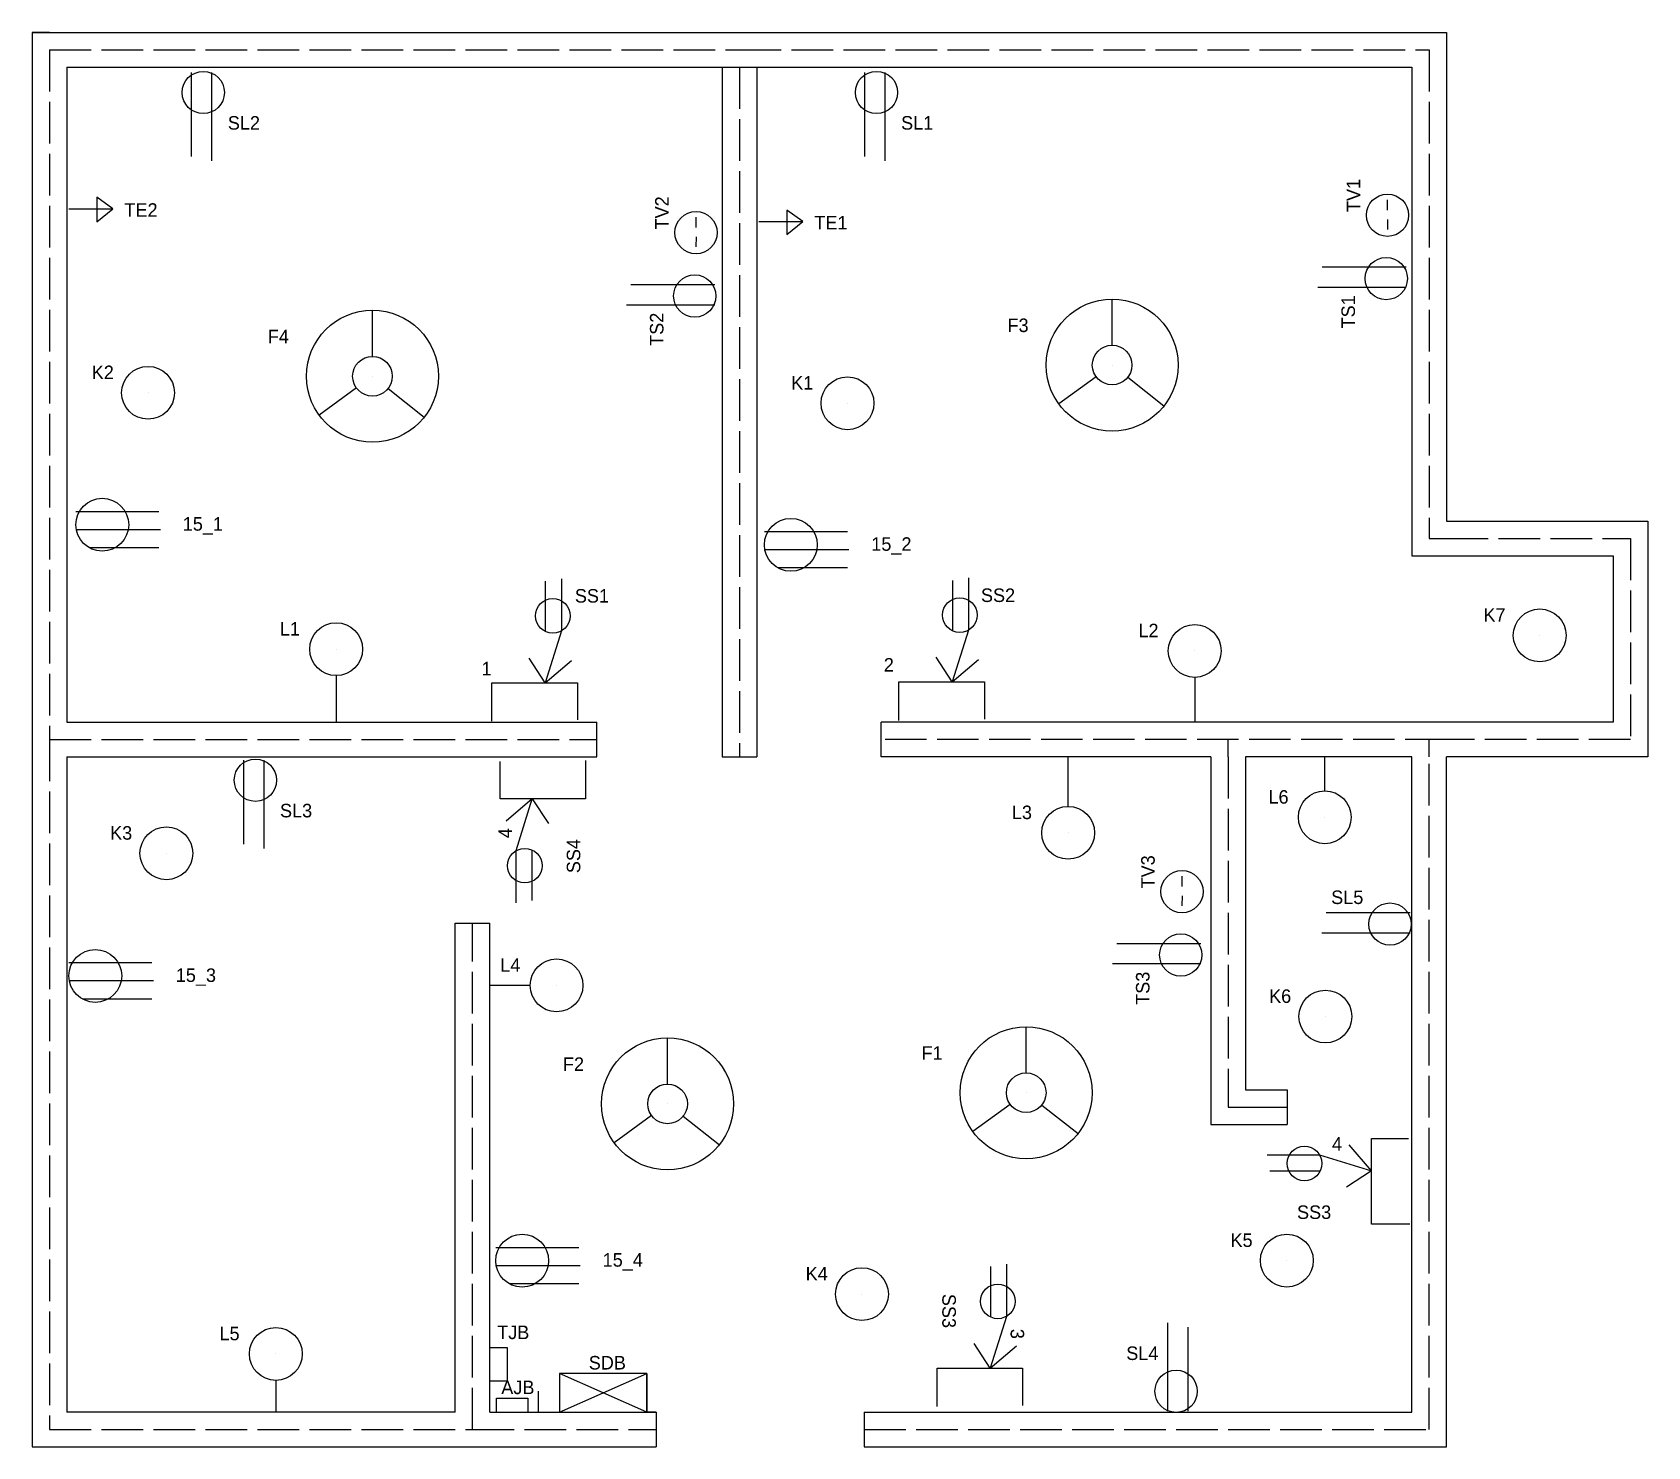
# Model space of a CAD drawing. Header units: inches. Extents: x 24 to 490, y 12 to 420.
import ezdxf

# ---------------------------------------------------------------- set-up
doc = ezdxf.new("R2010")
doc.units = ezdxf.units.IN
doc.header["$MEASUREMENT"] = 0
doc.linetypes.add('ACAD_ISO02W100', pattern=[15, 12, -3])

msp = doc.modelspace()

# ---------------------------------------------------------------- linework, layer by layer
for p, q in [((23.64, 420.08), (28.64, 420.08)), ((23.64, 420.02), (227.64, 420.02)), ((23.64, 420.02), (23.64, 216.02)), ((227.64, 420.02), (431.64, 420.02)), ((227.64, 420.02), (431.64, 420.02)), ((431.64, 420.02), (431.64, 279.02)), ((431.64, 420.02), (431.64, 279.02)), ((33.64, 410.02), (227.64, 410.02)), ((33.64, 410.02), (33.64, 221.02)), ((69.61, 384.27), (69.61, 408.5)), ((75.46, 383.02), (75.46, 408.5)), ((222.64, 410.02), (222.64, 211.02)), ((227.64, 410.02), (421.64, 410.02)), ((232.64, 410.02), (232.64, 211.02)), ((232.64, 410.02), (232.64, 211.02)), ((263.83, 384.27), (263.83, 408.5)), ((269.68, 383.02), (269.68, 408.5)), ((421.64, 410.02), (421.64, 279.02)), ((34.17, 369.19), (46.91, 369.19)), ((46.91, 369.19), (42.28, 372.48)), ((42.28, 372.48), (42.28, 365.41)), ((42.28, 365.41), (46.91, 369.19)), ((245.93, 365.53), (241.3, 368.81)), ((241.3, 368.81), (241.3, 361.74)), ((414.61, 368.75), (414.61, 371.75)), ((215.12, 363.72), (215.12, 366.72)), ((233.19, 365.53), (245.93, 365.53)), ((241.3, 361.74), (245.93, 365.53)), ((414.58, 366.07), (414.56, 363.18)), ((215.1, 361.04), (215.07, 358.15)), ((395.78, 352.38), (420.01, 352.38)), ((196.29, 347.35), (220.52, 347.35)), ((394.52, 346.53), (420.01, 346.53)), ((195.04, 341.5), (220.52, 341.5)), ((335.14, 329.8), (335.14, 343.12)), ((121.76, 326.57), (121.76, 339.89)), ((335.14, 324.08), (335.14, 324.08)), ((335.14, 324.08), (335.14, 324.08)), ((335.14, 324.08), (335.14, 324.08)), ((335.14, 324.08), (335.14, 324.08)), ((117.14, 317.48), (106.38, 309.62)), ((121.76, 320.85), (121.76, 320.85)), ((121.76, 320.85), (121.76, 320.85)), ((121.76, 320.85), (121.76, 320.85)), ((121.76, 320.85), (121.76, 320.85)), ((126.25, 317.31), (136.7, 309.05)), ((330.52, 320.71), (319.76, 312.85)), ((339.63, 320.54), (350.08, 312.28)), ((57.02, 316.08), (57.02, 316.08)), ((258.8, 313.05), (258.8, 313.05)), ((60.15, 281.78), (36.19, 281.78)), ((60.59, 276.57), (36.33, 276.57)), ((258.79, 275.97), (234.83, 275.97)), ((421.64, 279.02), (421.64, 269.02)), ((426.64, 279.02), (426.64, 274.02)), ((431.64, 279.02), (489.64, 279.02)), ((489.64, 279.02), (489.64, 211.02)), ((60.15, 271.37), (40.1, 271.37)), ((259.22, 270.76), (234.97, 270.76)), ((426.64, 274.02), (431.64, 274.02)), ((421.64, 269.02), (431.64, 269.02)), ((431.64, 269.02), (479.64, 269.02)), ((479.64, 269.02), (479.64, 221.02)), ((171.63, 261.71), (171.63, 247.19)), ((176.28, 262.43), (176.28, 247.38)), ((258.79, 265.56), (238.73, 265.56)), ((289.05, 261.96), (289.05, 247.43)), ((293.7, 262.67), (293.7, 247.62)), ((176.28, 247.38), (171.61, 232.41)), ((293.7, 247.62), (289.02, 232.66)), ((458.49, 246.09), (458.49, 246.09)), ((111.3, 242.11), (111.3, 242.11)), ((171.61, 232.41), (166.98, 239.56)), ((171.61, 232.41), (179.15, 238.84)), ((289.02, 232.66), (284.4, 239.8)), ((289.02, 232.66), (296.56, 239.09)), ((358.96, 241.6), (358.96, 241.6)), ((111.3, 234.48), (111.3, 221.02)), ((358.96, 233.98), (358.96, 221.02)), ((156.25, 221.34), (156.25, 232.41)), ((156.25, 232.41), (180.94, 232.41)), ((171.61, 232.41), (171.61, 232.41)), ((171.61, 232.41), (171.61, 232.41)), ((180.94, 232.41), (180.94, 221.69)), ((273.66, 221.58), (273.66, 232.66)), ((273.66, 232.66), (298.35, 232.66)), ((289.02, 232.66), (289.02, 232.66)), ((289.02, 232.66), (289.02, 232.66)), ((298.35, 232.66), (298.35, 221.94)), ((33.64, 221.02), (186.46, 221.02)), ((186.46, 211.02), (186.46, 221.02)), ((431.64, 221.02), (268.56, 221.02)), ((268.56, 211.02), (268.56, 221.02)), ((479.64, 221.02), (431.64, 221.02)), ((23.64, 216.02), (23.64, 12.02)), ((426.64, 211.02), (426.64, 216.02)), ((33.64, 211.02), (33.64, 22.02)), ((33.64, 211.02), (186.46, 211.02)), ((84.65, 185.86), (84.65, 210.09)), ((90.5, 184.61), (90.5, 210.09)), ((183.24, 210.02), (183.24, 198.94)), ((222.64, 211.02), (232.64, 211.02)), ((363.64, 211.02), (268.56, 211.02)), ((322.45, 196.76), (322.45, 211.02)), ((363.64, 211.02), (363.64, 115.02)), ((421.64, 211.02), (373.64, 211.02)), ((373.64, 211.02), (373.64, 115.02)), ((396.48, 201.22), (396.48, 211.02)), ((421.64, 22.02), (421.64, 211.02)), ((489.64, 211.02), (431.64, 211.02)), ((431.64, 12.02), (431.64, 211.02)), ((158.56, 198.94), (158.56, 209.66)), ((183.24, 198.94), (158.56, 198.94)), ((167.88, 198.94), (160.34, 192.51)), ((163.21, 183.98), (167.88, 198.94)), ((167.88, 198.94), (167.88, 198.94)), ((167.88, 198.94), (167.88, 198.94)), ((167.88, 198.94), (172.51, 191.79)), ((396.48, 193.6), (396.48, 193.6)), ((322.45, 189.14), (322.45, 189.14)), ((62.31, 183.21), (62.31, 183.21)), ((163.21, 168.93), (163.21, 183.98)), ((167.86, 169.64), (167.86, 184.16)), ((355.32, 173.6), (355.32, 176.6)), ((355.3, 170.92), (355.28, 168.03)), ((396.86, 166.14), (421.09, 166.14)), ((145.64, 22.02), (145.64, 163.02)), ((145.64, 163.02), (155.64, 163.02)), ((155.64, 22.02), (155.64, 163.02)), ((395.6, 160.29), (421.09, 160.29)), ((336.49, 157.24), (360.72, 157.24)), ((58.14, 151.59), (34.18, 151.59)), ((335.24, 151.38), (360.72, 151.38)), ((58.58, 146.38), (34.32, 146.38)), ((167.26, 145.12), (155.64, 145.12)), ((174.88, 145.12), (174.88, 145.12)), ((58.14, 141.18), (38.09, 141.18)), ((396.65, 136.12), (396.65, 136.12)), ((310.35, 119.87), (310.35, 133.19)), ((206.9, 116.64), (206.9, 129.96)), ((310.35, 114.15), (310.35, 114.15)), ((310.35, 114.15), (310.35, 114.15)), ((310.35, 114.15), (310.35, 114.15)), ((310.35, 114.15), (310.35, 114.15)), ((363.64, 115.02), (363.64, 105.02)), ((368.64, 115.02), (368.64, 110.02)), ((373.64, 115.02), (385.64, 115.02)), ((385.64, 115.02), (385.64, 105.02)), ((202.28, 107.55), (191.52, 99.69)), ((206.9, 110.92), (206.9, 110.92)), ((206.9, 110.92), (206.9, 110.92)), ((206.9, 110.92), (206.9, 110.92)), ((206.9, 110.92), (206.9, 110.92)), ((211.38, 107.37), (221.84, 99.11)), ((305.74, 110.78), (294.97, 102.92)), ((314.84, 110.6), (325.3, 102.34)), ((373.64, 110.02), (385.64, 110.02)), ((363.64, 105.02), (373.64, 105.02)), ((373.64, 105.02), (385.64, 105.02)), ((409.93, 91.57), (403.49, 99.1)), ((409.93, 76.21), (409.93, 100.89)), ((409.93, 100.89), (420.65, 100.89)), ((379.91, 96.24), (394.96, 96.24)), ((394.96, 96.24), (409.93, 91.57)), ((380.63, 91.59), (395.15, 91.59)), ((409.93, 91.57), (402.78, 86.94)), ((409.93, 91.57), (409.93, 91.57)), ((409.93, 91.57), (409.93, 91.57)), ((421, 76.21), (409.93, 76.21)), ((181.29, 69.44), (157.33, 69.44)), ((385.53, 65.7), (385.53, 65.7)), ((181.72, 64.24), (157.47, 64.24)), ((300.02, 63.96), (300.02, 49.44)), ((304.67, 64.67), (304.67, 49.62)), ((181.29, 59.03), (161.23, 59.03)), ((262.98, 56.04), (262.98, 56.04)), ((304.67, 49.62), (300, 34.66)), ((351.1, 47.71), (351.1, 22.23)), ((356.95, 46.46), (356.95, 22.23)), ((93.88, 38.78), (93.88, 38.78)), ((155.64, 31.74), (155.64, 40.63)), ((155.64, 40.63), (160.64, 40.63)), ((160.64, 40.63), (160.64, 30.97)), ((300, 34.66), (295.37, 41.81)), ((300, 34.66), (307.54, 41.09)), ((200.95, 33.18), (175.77, 33.18)), ((175.77, 33.18), (175.77, 22.02)), ((175.77, 22.02), (200.95, 33.18)), ((200.95, 22.02), (175.77, 33.18)), ((200.95, 22.02), (200.95, 33.18)), ((200.95, 33.18), (200.95, 22.02)), ((284.64, 23.58), (284.64, 34.66)), ((284.64, 34.66), (309.32, 34.66)), ((300, 34.66), (300, 34.66)), ((300, 34.66), (300, 34.66)), ((309.32, 34.66), (309.32, 23.94)), ((93.88, 31.15), (93.88, 22.02)), ((155.64, 22.02), (155.64, 31.74)), ((160.64, 30.97), (155.64, 30.97)), ((169.64, 22.02), (169.64, 28.02)), ((157.54, 22.02), (157.54, 26.04)), ((157.54, 26.04), (166.54, 26.04)), ((166.54, 26.04), (166.54, 22.02)), ((145.64, 22.02), (33.64, 22.02)), ((155.64, 22.02), (203.64, 22.02)), ((155.64, 22.02), (169.64, 22.02)), ((155.64, 22.02), (157.54, 22.02)), ((203.64, 22.02), (200.95, 22.02)), ((203.64, 22.02), (203.64, 12.02)), ((263.64, 22.02), (421.64, 22.02)), ((263.64, 22.02), (263.64, 12.02)), ((23.64, 12.02), (150.64, 12.02)), ((23.64, 12.02), (150.64, 12.02)), ((150.64, 12.02), (203.64, 12.02)), ((263.64, 12.02), (431.64, 12.02))]:
    msp.add_line(p, q)
at = {"linetype": 'ACAD_ISO02W100'}
for p, q in [((28.64, 415.02), (227.64, 415.02)), ((28.64, 415.02), (28.64, 216.02)), ((227.64, 415.02), (426.64, 415.02)), ((426.64, 415.02), (426.64, 279.02)), ((227.64, 410.02), (227.64, 211.02)), ((431.64, 274.02), (484.64, 274.02)), ((484.64, 274.02), (484.64, 216.02)), ((28.64, 216.02), (28.64, 17.02)), ((28.64, 216.02), (186.46, 216.02)), ((431.64, 216.02), (268.56, 216.02)), ((368.64, 211.02), (368.64, 216.02)), ((484.64, 216.02), (431.64, 216.02)), ((368.64, 211.02), (368.64, 115.02)), ((426.64, 17.02), (426.64, 211.02)), ((150.64, 17.02), (150.64, 163.02)), ((368.64, 110.02), (373.64, 110.02)), ((28.64, 17.02), (150.64, 17.02)), ((150.64, 17.02), (203.64, 17.02)), ((263.64, 17.02), (426.64, 17.02))]:
    msp.add_line(p, q, dxfattribs=at)
for centre, radius in [((72.96, 402.72), 6.1), ((267.17, 402.72), 6.1), ((414.58, 367.31), 6.1), ((215.1, 362.28), 6.1), ((414.22, 349.04), 6.1), ((214.74, 344.01), 6.1), ((335.14, 324.08), 19.04), ((121.76, 320.85), 19.04), ((121.76, 320.85), 5.72), ((335.14, 324.08), 5.72), ((57.02, 316.08), 7.62), ((258.8, 313.05), 7.62), ((43.82, 278.02), 7.62), ((242.45, 272.21), 7.62), ((173.78, 251.71), 5), ((291.19, 251.95), 5), ((458.49, 246.09), 7.62), ((111.3, 242.11), 7.62), ((358.96, 241.6), 7.62), ((88, 204.31), 6.1), ((396.48, 193.6), 7.62), ((322.45, 189.14), 7.62), ((62.31, 183.21), 7.62), ((165.71, 179.65), 5), ((355.3, 172.16), 6.1), ((415.3, 162.79), 6.1), ((354.94, 153.89), 6.1), ((41.81, 147.84), 7.62), ((174.88, 145.12), 7.62), ((396.65, 136.12), 7.62), ((310.35, 114.15), 19.04), ((206.9, 110.92), 19.04), ((206.9, 110.92), 5.72), ((310.35, 114.15), 5.72), ((390.63, 93.74), 5), ((164.95, 65.69), 7.62), ((385.53, 65.7), 7.62), ((262.98, 56.04), 7.62), ((302.17, 53.95), 5), ((93.88, 38.78), 7.62), ((353.61, 28.01), 6.1)]:
    msp.add_circle(centre, radius)

# ---------------------------------------------------------------- texts
at = {"char_height": 3.9, "width": 189.6898, "attachment_point": 1}
for s, insert in [('SL2', (80.04, 395.9)), ('SL1', (274.26, 395.9)), ('TE2', (50.21, 370.76)), ('TE1', (249.23, 367.09)), ('F3', (304.96, 337.5)), ('F4', (91.58, 334.27)), ('K2', (40.78, 323.92)), ('K1', (242.56, 320.89)), ('15_1', (67.04, 280.2)), ('15_2', (265.67, 274.39)), ('SS1', (180.15, 259.45)), ('SS2', (297.3, 259.62)), ('K7', (442.26, 253.93)), ('L1', (95.06, 249.95)), ('L2', (342.73, 249.44)), ('1', (153.25, 238.46)), ('2', (269.27, 239.54)), ('L6', (380.24, 201.44)), ('SL3', (95.09, 197.49)), ('L3', (306.22, 196.98)), ('K3', (46.08, 191.05)), ('SL5', (398.33, 172.48)), ('15_3', (65.03, 150.01)), ('L4', (158.65, 152.96)), ('K6', (380.42, 143.96)), ('F1', (280.17, 127.57)), ('F2', (176.71, 124.34)), ('4', (398.57, 101.33)), ('SS3', (388.48, 81.62)), ('K5', (369.29, 73.54)), ('15_4', (188.17, 67.86)), ('K4', (246.74, 63.88)), ('L5', (77.64, 46.62)), ('TJB', (157.74, 46.95)), ('SDB', (184.16, 38.19)), ('SL4', (339.22, 40.93)), ('AJB', (158.93, 31.08))]:
    msp.add_mtext(s, dxfattribs=dict(at, insert=insert))
for s, insert, rotation in [('TV1', (402.81, 368.23), 90), ('TV2', (203.32, 363.2), 90), ('TS1', (401.3, 334.65), 90), ('TS2', (201.82, 329.62), 90), ('4', (158.12, 187.58), 90), ('SS4', (177.83, 177.49), 90), ('TV3', (343.53, 173.08), 90), ('TS3', (342.02, 139.5), 90), ('SS3', (290.05, 56.11), 270), ('3', (309.76, 46.02), 270)]:
    msp.add_mtext(s, dxfattribs=dict(at, insert=insert, rotation=rotation))

doc.saveas('drawing.dxf')
